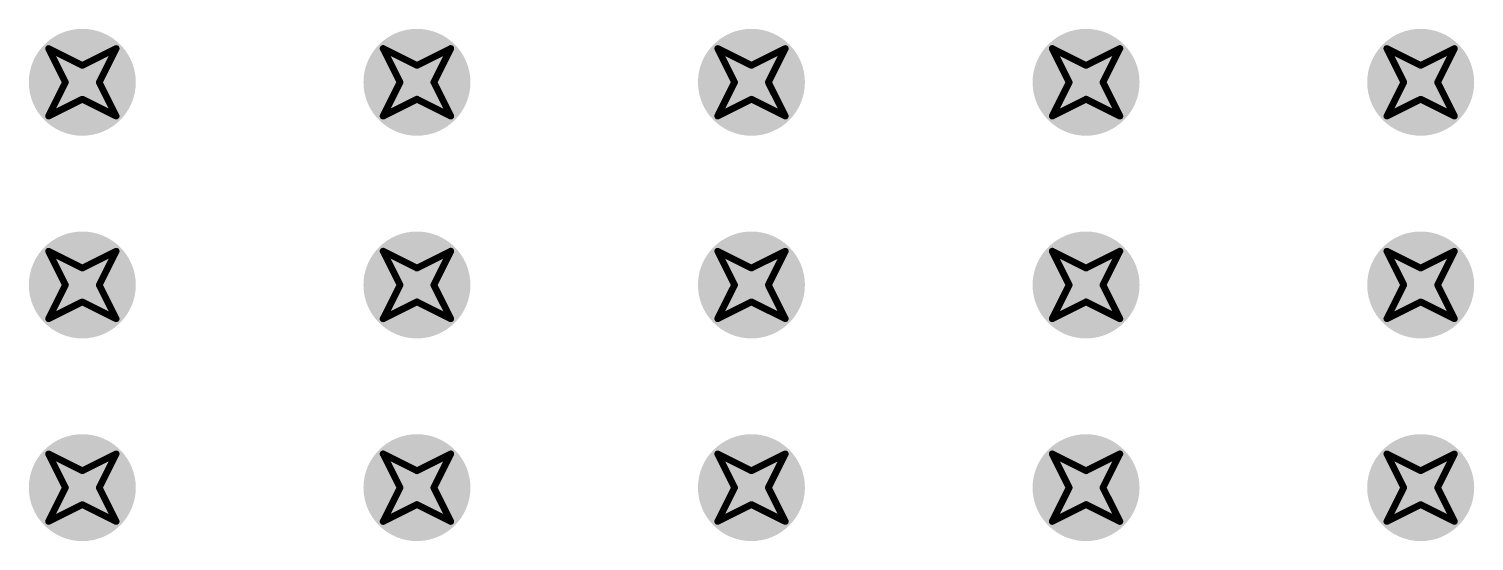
# Model space of a CAD drawing. Header units: inches. Extents: x -11 to 1110, y -7 to 455.
# Drawn here: x 583.23 to 594.09, y 51.58 to 55.43 of the extents above; entities that cross this region are included whole.
import ezdxf

# ---------------------------------------------------------------- set-up
doc = ezdxf.new("R2010")
doc.units = ezdxf.units.IN
for name, color, linetype in [('Bottom Layer', 5, 'Continuous'), ('Bottom Solder', 6, 'Continuous'), ('Drill Drawing', 1, 'Continuous'), ('Top Layer', 1, 'Continuous'), ('Top Solder', 216, 'Continuous'), ('Via Holes', 16, 'Continuous')]:
    doc.layers.add(name, color=color, linetype=linetype)

msp = doc.modelspace()

# ---------------------------------------------------------------- hatches: boundary and pattern name
at = {"layer": 'Bottom Layer'}
h = msp.add_hatch(color=5, dxfattribs=at)
edge = h.paths.add_edge_path()
edge.add_arc((583.632, 55.028), 0.3, 0, 360)
h = msp.add_hatch(color=5, dxfattribs=at)
edge = h.paths.add_edge_path()
edge.add_arc((586.147, 55.028), 0.3, 0, 360)
h = msp.add_hatch(color=5, dxfattribs=at)
edge = h.paths.add_edge_path()
edge.add_arc((588.661, 55.028), 0.3, 0, 360)
h = msp.add_hatch(color=5, dxfattribs=at)
edge = h.paths.add_edge_path()
edge.add_arc((591.176, 55.028), 0.3, 0, 360)
h = msp.add_hatch(color=5, dxfattribs=at)
edge = h.paths.add_edge_path()
edge.add_arc((593.691, 55.028), 0.3, 0, 360)
h = msp.add_hatch(color=5, dxfattribs=at)
edge = h.paths.add_edge_path()
edge.add_arc((583.632, 53.504), 0.3, 0, 360)
h = msp.add_hatch(color=5, dxfattribs=at)
edge = h.paths.add_edge_path()
edge.add_arc((586.147, 53.504), 0.3, 0, 360)
h = msp.add_hatch(color=5, dxfattribs=at)
edge = h.paths.add_edge_path()
edge.add_arc((588.661, 53.504), 0.3, 0, 360)
h = msp.add_hatch(color=5, dxfattribs=at)
edge = h.paths.add_edge_path()
edge.add_arc((591.176, 53.504), 0.3, 0, 360)
h = msp.add_hatch(color=5, dxfattribs=at)
edge = h.paths.add_edge_path()
edge.add_arc((593.691, 53.504), 0.3, 0, 360)
h = msp.add_hatch(color=5, dxfattribs=at)
edge = h.paths.add_edge_path()
edge.add_arc((583.632, 51.98), 0.3, 0, 360)
h = msp.add_hatch(color=5, dxfattribs=at)
edge = h.paths.add_edge_path()
edge.add_arc((586.147, 51.98), 0.3, 0, 360)
h = msp.add_hatch(color=5, dxfattribs=at)
edge = h.paths.add_edge_path()
edge.add_arc((588.661, 51.98), 0.3, 0, 360)
h = msp.add_hatch(color=5, dxfattribs=at)
edge = h.paths.add_edge_path()
edge.add_arc((591.176, 51.98), 0.3, 0, 360)
h = msp.add_hatch(color=5, dxfattribs=at)
edge = h.paths.add_edge_path()
edge.add_arc((593.691, 51.98), 0.3, 0, 360)
at = {"layer": 'Bottom Solder'}
h = msp.add_hatch(color=6, dxfattribs=at)
edge = h.paths.add_edge_path()
edge.add_arc((583.632, 55.028), 0.402, 0, 360)
h = msp.add_hatch(color=6, dxfattribs=at)
edge = h.paths.add_edge_path()
edge.add_arc((586.147, 55.028), 0.402, 0, 360)
h = msp.add_hatch(color=6, dxfattribs=at)
edge = h.paths.add_edge_path()
edge.add_arc((588.661, 55.028), 0.402, 0, 360)
h = msp.add_hatch(color=6, dxfattribs=at)
edge = h.paths.add_edge_path()
edge.add_arc((591.176, 55.028), 0.402, 0, 360)
h = msp.add_hatch(color=6, dxfattribs=at)
edge = h.paths.add_edge_path()
edge.add_arc((593.691, 55.028), 0.402, 0, 360)
h = msp.add_hatch(color=6, dxfattribs=at)
edge = h.paths.add_edge_path()
edge.add_arc((583.632, 53.504), 0.402, 0, 360)
h = msp.add_hatch(color=6, dxfattribs=at)
edge = h.paths.add_edge_path()
edge.add_arc((586.147, 53.504), 0.402, 0, 360)
h = msp.add_hatch(color=6, dxfattribs=at)
edge = h.paths.add_edge_path()
edge.add_arc((588.661, 53.504), 0.402, 0, 360)
h = msp.add_hatch(color=6, dxfattribs=at)
edge = h.paths.add_edge_path()
edge.add_arc((591.176, 53.504), 0.402, 0, 360)
h = msp.add_hatch(color=6, dxfattribs=at)
edge = h.paths.add_edge_path()
edge.add_arc((593.691, 53.504), 0.402, 0, 360)
h = msp.add_hatch(color=6, dxfattribs=at)
edge = h.paths.add_edge_path()
edge.add_arc((583.632, 51.98), 0.402, 0, 360)
h = msp.add_hatch(color=6, dxfattribs=at)
edge = h.paths.add_edge_path()
edge.add_arc((586.147, 51.98), 0.402, 0, 360)
h = msp.add_hatch(color=6, dxfattribs=at)
edge = h.paths.add_edge_path()
edge.add_arc((588.661, 51.98), 0.402, 0, 360)
h = msp.add_hatch(color=6, dxfattribs=at)
edge = h.paths.add_edge_path()
edge.add_arc((591.176, 51.98), 0.402, 0, 360)
h = msp.add_hatch(color=6, dxfattribs=at)
edge = h.paths.add_edge_path()
edge.add_arc((593.691, 51.98), 0.402, 0, 360)
at = {"layer": 'Top Layer'}
h = msp.add_hatch(color=1, dxfattribs=at)
edge = h.paths.add_edge_path()
edge.add_arc((583.632, 55.028), 0.3, 0, 360)
h = msp.add_hatch(color=1, dxfattribs=at)
edge = h.paths.add_edge_path()
edge.add_arc((586.147, 55.028), 0.3, 0, 360)
h = msp.add_hatch(color=1, dxfattribs=at)
edge = h.paths.add_edge_path()
edge.add_arc((588.661, 55.028), 0.3, 0, 360)
h = msp.add_hatch(color=1, dxfattribs=at)
edge = h.paths.add_edge_path()
edge.add_arc((591.176, 55.028), 0.3, 0, 360)
h = msp.add_hatch(color=1, dxfattribs=at)
edge = h.paths.add_edge_path()
edge.add_arc((593.691, 55.028), 0.3, 0, 360)
h = msp.add_hatch(color=1, dxfattribs=at)
edge = h.paths.add_edge_path()
edge.add_arc((583.632, 53.504), 0.3, 0, 360)
h = msp.add_hatch(color=1, dxfattribs=at)
edge = h.paths.add_edge_path()
edge.add_arc((586.147, 53.504), 0.3, 0, 360)
h = msp.add_hatch(color=1, dxfattribs=at)
edge = h.paths.add_edge_path()
edge.add_arc((588.661, 53.504), 0.3, 0, 360)
h = msp.add_hatch(color=1, dxfattribs=at)
edge = h.paths.add_edge_path()
edge.add_arc((591.176, 53.504), 0.3, 0, 360)
h = msp.add_hatch(color=1, dxfattribs=at)
edge = h.paths.add_edge_path()
edge.add_arc((593.691, 53.504), 0.3, 0, 360)
h = msp.add_hatch(color=1, dxfattribs=at)
edge = h.paths.add_edge_path()
edge.add_arc((583.632, 51.98), 0.3, 0, 360)
h = msp.add_hatch(color=1, dxfattribs=at)
edge = h.paths.add_edge_path()
edge.add_arc((586.147, 51.98), 0.3, 0, 360)
h = msp.add_hatch(color=1, dxfattribs=at)
edge = h.paths.add_edge_path()
edge.add_arc((588.661, 51.98), 0.3, 0, 360)
h = msp.add_hatch(color=1, dxfattribs=at)
edge = h.paths.add_edge_path()
edge.add_arc((591.176, 51.98), 0.3, 0, 360)
h = msp.add_hatch(color=1, dxfattribs=at)
edge = h.paths.add_edge_path()
edge.add_arc((593.691, 51.98), 0.3, 0, 360)
at = {"layer": 'Top Solder'}
h = msp.add_hatch(color=216, dxfattribs=at)
edge = h.paths.add_edge_path()
edge.add_arc((583.632, 55.028), 0.402, 0, 360)
h = msp.add_hatch(color=216, dxfattribs=at)
edge = h.paths.add_edge_path()
edge.add_arc((586.147, 55.028), 0.402, 0, 360)
h = msp.add_hatch(color=216, dxfattribs=at)
edge = h.paths.add_edge_path()
edge.add_arc((588.661, 55.028), 0.402, 0, 360)
h = msp.add_hatch(color=216, dxfattribs=at)
edge = h.paths.add_edge_path()
edge.add_arc((591.176, 55.028), 0.402, 0, 360)
h = msp.add_hatch(color=216, dxfattribs=at)
edge = h.paths.add_edge_path()
edge.add_arc((593.691, 55.028), 0.402, 0, 360)
h = msp.add_hatch(color=216, dxfattribs=at)
edge = h.paths.add_edge_path()
edge.add_arc((583.632, 53.504), 0.402, 0, 360)
h = msp.add_hatch(color=216, dxfattribs=at)
edge = h.paths.add_edge_path()
edge.add_arc((586.147, 53.504), 0.402, 0, 360)
h = msp.add_hatch(color=216, dxfattribs=at)
edge = h.paths.add_edge_path()
edge.add_arc((588.661, 53.504), 0.402, 0, 360)
h = msp.add_hatch(color=216, dxfattribs=at)
edge = h.paths.add_edge_path()
edge.add_arc((591.176, 53.504), 0.402, 0, 360)
h = msp.add_hatch(color=216, dxfattribs=at)
edge = h.paths.add_edge_path()
edge.add_arc((593.691, 53.504), 0.402, 0, 360)
h = msp.add_hatch(color=216, dxfattribs=at)
edge = h.paths.add_edge_path()
edge.add_arc((583.632, 51.98), 0.402, 0, 360)
h = msp.add_hatch(color=216, dxfattribs=at)
edge = h.paths.add_edge_path()
edge.add_arc((586.147, 51.98), 0.402, 0, 360)
h = msp.add_hatch(color=216, dxfattribs=at)
edge = h.paths.add_edge_path()
edge.add_arc((588.661, 51.98), 0.402, 0, 360)
h = msp.add_hatch(color=216, dxfattribs=at)
edge = h.paths.add_edge_path()
edge.add_arc((591.176, 51.98), 0.402, 0, 360)
h = msp.add_hatch(color=216, dxfattribs=at)
edge = h.paths.add_edge_path()
edge.add_arc((593.691, 51.98), 0.402, 0, 360)
at = {"layer": 'Via Holes'}
h = msp.add_hatch(color=7, dxfattribs=at)
edge = h.paths.add_edge_path()
edge.add_arc((583.632, 55.028), 0.15, 0, 360)
h = msp.add_hatch(color=7, dxfattribs=at)
edge = h.paths.add_edge_path()
edge.add_arc((586.147, 55.028), 0.15, 0, 360)
h = msp.add_hatch(color=7, dxfattribs=at)
edge = h.paths.add_edge_path()
edge.add_arc((588.661, 55.028), 0.15, 0, 360)
h = msp.add_hatch(color=7, dxfattribs=at)
edge = h.paths.add_edge_path()
edge.add_arc((591.176, 55.028), 0.15, 0, 360)
h = msp.add_hatch(color=7, dxfattribs=at)
edge = h.paths.add_edge_path()
edge.add_arc((593.691, 55.028), 0.15, 0, 360)
h = msp.add_hatch(color=7, dxfattribs=at)
edge = h.paths.add_edge_path()
edge.add_arc((583.632, 53.504), 0.15, 0, 360)
h = msp.add_hatch(color=7, dxfattribs=at)
edge = h.paths.add_edge_path()
edge.add_arc((586.147, 53.504), 0.15, 0, 360)
h = msp.add_hatch(color=7, dxfattribs=at)
edge = h.paths.add_edge_path()
edge.add_arc((588.661, 53.504), 0.15, 0, 360)
h = msp.add_hatch(color=7, dxfattribs=at)
edge = h.paths.add_edge_path()
edge.add_arc((591.176, 53.504), 0.15, 0, 360)
h = msp.add_hatch(color=7, dxfattribs=at)
edge = h.paths.add_edge_path()
edge.add_arc((593.691, 53.504), 0.15, 0, 360)
h = msp.add_hatch(color=7, dxfattribs=at)
edge = h.paths.add_edge_path()
edge.add_arc((583.632, 51.98), 0.15, 0, 360)
h = msp.add_hatch(color=7, dxfattribs=at)
edge = h.paths.add_edge_path()
edge.add_arc((586.147, 51.98), 0.15, 0, 360)
h = msp.add_hatch(color=7, dxfattribs=at)
edge = h.paths.add_edge_path()
edge.add_arc((588.661, 51.98), 0.15, 0, 360)
h = msp.add_hatch(color=7, dxfattribs=at)
edge = h.paths.add_edge_path()
edge.add_arc((591.176, 51.98), 0.15, 0, 360)
h = msp.add_hatch(color=7, dxfattribs=at)
edge = h.paths.add_edge_path()
edge.add_arc((593.691, 51.98), 0.15, 0, 360)

# ---------------------------------------------------------------- linework, layer by layer
at = {"layer": 'Drill Drawing'}
for points in [[(583.378, 55.282, 0.0508, 0.0508, 0), (583.632, 55.155, 0.0508, 0.0508, 0)], [(583.378, 55.282, 0.0508, 0.0508, 0), (583.505, 55.028, 0.0508, 0.0508, 0)], [(583.632, 55.155, 0.0508, 0.0508, 0), (583.886, 55.282, 0.0508, 0.0508, 0)], [(583.759, 55.028, 0.0508, 0.0508, 0), (583.886, 55.282, 0.0508, 0.0508, 0)], [(585.893, 55.282, 0.0508, 0.0508, 0), (586.147, 55.155, 0.0508, 0.0508, 0)], [(585.893, 55.282, 0.0508, 0.0508, 0), (586.02, 55.028, 0.0508, 0.0508, 0)], [(586.147, 55.155, 0.0508, 0.0508, 0), (586.401, 55.282, 0.0508, 0.0508, 0)], [(586.274, 55.028, 0.0508, 0.0508, 0), (586.401, 55.282, 0.0508, 0.0508, 0)], [(588.407, 55.282, 0.0508, 0.0508, 0), (588.661, 55.155, 0.0508, 0.0508, 0)], [(588.407, 55.282, 0.0508, 0.0508, 0), (588.534, 55.028, 0.0508, 0.0508, 0)], [(588.661, 55.155, 0.0508, 0.0508, 0), (588.915, 55.282, 0.0508, 0.0508, 0)], [(588.788, 55.028, 0.0508, 0.0508, 0), (588.915, 55.282, 0.0508, 0.0508, 0)], [(590.922, 55.282, 0.0508, 0.0508, 0), (591.176, 55.155, 0.0508, 0.0508, 0)], [(590.922, 55.282, 0.0508, 0.0508, 0), (591.049, 55.028, 0.0508, 0.0508, 0)], [(591.176, 55.155, 0.0508, 0.0508, 0), (591.43, 55.282, 0.0508, 0.0508, 0)], [(591.303, 55.028, 0.0508, 0.0508, 0), (591.43, 55.282, 0.0508, 0.0508, 0)], [(593.437, 55.282, 0.0508, 0.0508, 0), (593.691, 55.155, 0.0508, 0.0508, 0)], [(593.437, 55.282, 0.0508, 0.0508, 0), (593.564, 55.028, 0.0508, 0.0508, 0)], [(593.691, 55.155, 0.0508, 0.0508, 0), (593.945, 55.282, 0.0508, 0.0508, 0)], [(593.818, 55.028, 0.0508, 0.0508, 0), (593.945, 55.282, 0.0508, 0.0508, 0)], [(583.378, 54.774, 0.0508, 0.0508, 0), (583.505, 55.028, 0.0508, 0.0508, 0)], [(583.759, 55.028, 0.0508, 0.0508, 0), (583.886, 54.774, 0.0508, 0.0508, 0)], [(585.893, 54.774, 0.0508, 0.0508, 0), (586.02, 55.028, 0.0508, 0.0508, 0)], [(586.274, 55.028, 0.0508, 0.0508, 0), (586.401, 54.774, 0.0508, 0.0508, 0)], [(588.407, 54.774, 0.0508, 0.0508, 0), (588.534, 55.028, 0.0508, 0.0508, 0)], [(588.788, 55.028, 0.0508, 0.0508, 0), (588.915, 54.774, 0.0508, 0.0508, 0)], [(590.922, 54.774, 0.0508, 0.0508, 0), (591.049, 55.028, 0.0508, 0.0508, 0)], [(591.303, 55.028, 0.0508, 0.0508, 0), (591.43, 54.774, 0.0508, 0.0508, 0)], [(593.437, 54.774, 0.0508, 0.0508, 0), (593.564, 55.028, 0.0508, 0.0508, 0)], [(593.818, 55.028, 0.0508, 0.0508, 0), (593.945, 54.774, 0.0508, 0.0508, 0)], [(583.378, 54.774, 0.0508, 0.0508, 0), (583.632, 54.901, 0.0508, 0.0508, 0)], [(583.632, 54.901, 0.0508, 0.0508, 0), (583.886, 54.774, 0.0508, 0.0508, 0)], [(585.893, 54.774, 0.0508, 0.0508, 0), (586.147, 54.901, 0.0508, 0.0508, 0)], [(586.147, 54.901, 0.0508, 0.0508, 0), (586.401, 54.774, 0.0508, 0.0508, 0)], [(588.407, 54.774, 0.0508, 0.0508, 0), (588.661, 54.901, 0.0508, 0.0508, 0)], [(588.661, 54.901, 0.0508, 0.0508, 0), (588.915, 54.774, 0.0508, 0.0508, 0)], [(590.922, 54.774, 0.0508, 0.0508, 0), (591.176, 54.901, 0.0508, 0.0508, 0)], [(591.176, 54.901, 0.0508, 0.0508, 0), (591.43, 54.774, 0.0508, 0.0508, 0)], [(593.437, 54.774, 0.0508, 0.0508, 0), (593.691, 54.901, 0.0508, 0.0508, 0)], [(593.691, 54.901, 0.0508, 0.0508, 0), (593.945, 54.774, 0.0508, 0.0508, 0)], [(583.378, 53.758, 0.0508, 0.0508, 0), (583.632, 53.631, 0.0508, 0.0508, 0)], [(583.378, 53.758, 0.0508, 0.0508, 0), (583.505, 53.504, 0.0508, 0.0508, 0)], [(583.632, 53.631, 0.0508, 0.0508, 0), (583.886, 53.758, 0.0508, 0.0508, 0)], [(583.759, 53.504, 0.0508, 0.0508, 0), (583.886, 53.758, 0.0508, 0.0508, 0)], [(585.893, 53.758, 0.0508, 0.0508, 0), (586.147, 53.631, 0.0508, 0.0508, 0)], [(585.893, 53.758, 0.0508, 0.0508, 0), (586.02, 53.504, 0.0508, 0.0508, 0)], [(586.147, 53.631, 0.0508, 0.0508, 0), (586.401, 53.758, 0.0508, 0.0508, 0)], [(586.274, 53.504, 0.0508, 0.0508, 0), (586.401, 53.758, 0.0508, 0.0508, 0)], [(588.407, 53.758, 0.0508, 0.0508, 0), (588.661, 53.631, 0.0508, 0.0508, 0)], [(588.407, 53.758, 0.0508, 0.0508, 0), (588.534, 53.504, 0.0508, 0.0508, 0)], [(588.661, 53.631, 0.0508, 0.0508, 0), (588.915, 53.758, 0.0508, 0.0508, 0)], [(588.788, 53.504, 0.0508, 0.0508, 0), (588.915, 53.758, 0.0508, 0.0508, 0)], [(590.922, 53.758, 0.0508, 0.0508, 0), (591.176, 53.631, 0.0508, 0.0508, 0)], [(590.922, 53.758, 0.0508, 0.0508, 0), (591.049, 53.504, 0.0508, 0.0508, 0)], [(591.176, 53.631, 0.0508, 0.0508, 0), (591.43, 53.758, 0.0508, 0.0508, 0)], [(591.303, 53.504, 0.0508, 0.0508, 0), (591.43, 53.758, 0.0508, 0.0508, 0)], [(593.437, 53.758, 0.0508, 0.0508, 0), (593.691, 53.631, 0.0508, 0.0508, 0)], [(593.437, 53.758, 0.0508, 0.0508, 0), (593.564, 53.504, 0.0508, 0.0508, 0)], [(593.691, 53.631, 0.0508, 0.0508, 0), (593.945, 53.758, 0.0508, 0.0508, 0)], [(593.818, 53.504, 0.0508, 0.0508, 0), (593.945, 53.758, 0.0508, 0.0508, 0)], [(583.378, 53.25, 0.0508, 0.0508, 0), (583.505, 53.504, 0.0508, 0.0508, 0)], [(583.759, 53.504, 0.0508, 0.0508, 0), (583.886, 53.25, 0.0508, 0.0508, 0)], [(585.893, 53.25, 0.0508, 0.0508, 0), (586.02, 53.504, 0.0508, 0.0508, 0)], [(586.274, 53.504, 0.0508, 0.0508, 0), (586.401, 53.25, 0.0508, 0.0508, 0)], [(588.407, 53.25, 0.0508, 0.0508, 0), (588.534, 53.504, 0.0508, 0.0508, 0)], [(588.788, 53.504, 0.0508, 0.0508, 0), (588.915, 53.25, 0.0508, 0.0508, 0)], [(590.922, 53.25, 0.0508, 0.0508, 0), (591.049, 53.504, 0.0508, 0.0508, 0)], [(591.303, 53.504, 0.0508, 0.0508, 0), (591.43, 53.25, 0.0508, 0.0508, 0)], [(593.437, 53.25, 0.0508, 0.0508, 0), (593.564, 53.504, 0.0508, 0.0508, 0)], [(593.818, 53.504, 0.0508, 0.0508, 0), (593.945, 53.25, 0.0508, 0.0508, 0)], [(583.378, 53.25, 0.0508, 0.0508, 0), (583.632, 53.377, 0.0508, 0.0508, 0)], [(583.632, 53.377, 0.0508, 0.0508, 0), (583.886, 53.25, 0.0508, 0.0508, 0)], [(585.893, 53.25, 0.0508, 0.0508, 0), (586.147, 53.377, 0.0508, 0.0508, 0)], [(586.147, 53.377, 0.0508, 0.0508, 0), (586.401, 53.25, 0.0508, 0.0508, 0)], [(588.407, 53.25, 0.0508, 0.0508, 0), (588.661, 53.377, 0.0508, 0.0508, 0)], [(588.661, 53.377, 0.0508, 0.0508, 0), (588.915, 53.25, 0.0508, 0.0508, 0)], [(590.922, 53.25, 0.0508, 0.0508, 0), (591.176, 53.377, 0.0508, 0.0508, 0)], [(591.176, 53.377, 0.0508, 0.0508, 0), (591.43, 53.25, 0.0508, 0.0508, 0)], [(593.437, 53.25, 0.0508, 0.0508, 0), (593.691, 53.377, 0.0508, 0.0508, 0)], [(593.691, 53.377, 0.0508, 0.0508, 0), (593.945, 53.25, 0.0508, 0.0508, 0)], [(583.378, 52.234, 0.0508, 0.0508, 0), (583.632, 52.107, 0.0508, 0.0508, 0)], [(583.378, 52.234, 0.0508, 0.0508, 0), (583.505, 51.98, 0.0508, 0.0508, 0)], [(583.632, 52.107, 0.0508, 0.0508, 0), (583.886, 52.234, 0.0508, 0.0508, 0)], [(583.759, 51.98, 0.0508, 0.0508, 0), (583.886, 52.234, 0.0508, 0.0508, 0)], [(585.893, 52.234, 0.0508, 0.0508, 0), (586.147, 52.107, 0.0508, 0.0508, 0)], [(585.893, 52.234, 0.0508, 0.0508, 0), (586.02, 51.98, 0.0508, 0.0508, 0)], [(586.147, 52.107, 0.0508, 0.0508, 0), (586.401, 52.234, 0.0508, 0.0508, 0)], [(586.274, 51.98, 0.0508, 0.0508, 0), (586.401, 52.234, 0.0508, 0.0508, 0)], [(588.407, 52.234, 0.0508, 0.0508, 0), (588.661, 52.107, 0.0508, 0.0508, 0)], [(588.407, 52.234, 0.0508, 0.0508, 0), (588.534, 51.98, 0.0508, 0.0508, 0)], [(588.661, 52.107, 0.0508, 0.0508, 0), (588.915, 52.234, 0.0508, 0.0508, 0)], [(588.788, 51.98, 0.0508, 0.0508, 0), (588.915, 52.234, 0.0508, 0.0508, 0)], [(590.922, 52.234, 0.0508, 0.0508, 0), (591.176, 52.107, 0.0508, 0.0508, 0)], [(590.922, 52.234, 0.0508, 0.0508, 0), (591.049, 51.98, 0.0508, 0.0508, 0)], [(591.176, 52.107, 0.0508, 0.0508, 0), (591.43, 52.234, 0.0508, 0.0508, 0)], [(591.303, 51.98, 0.0508, 0.0508, 0), (591.43, 52.234, 0.0508, 0.0508, 0)], [(593.437, 52.234, 0.0508, 0.0508, 0), (593.691, 52.107, 0.0508, 0.0508, 0)], [(593.437, 52.234, 0.0508, 0.0508, 0), (593.564, 51.98, 0.0508, 0.0508, 0)], [(593.691, 52.107, 0.0508, 0.0508, 0), (593.945, 52.234, 0.0508, 0.0508, 0)], [(593.818, 51.98, 0.0508, 0.0508, 0), (593.945, 52.234, 0.0508, 0.0508, 0)], [(583.378, 51.726, 0.0508, 0.0508, 0), (583.505, 51.98, 0.0508, 0.0508, 0)], [(583.759, 51.98, 0.0508, 0.0508, 0), (583.886, 51.726, 0.0508, 0.0508, 0)], [(585.893, 51.726, 0.0508, 0.0508, 0), (586.02, 51.98, 0.0508, 0.0508, 0)], [(586.274, 51.98, 0.0508, 0.0508, 0), (586.401, 51.726, 0.0508, 0.0508, 0)], [(588.407, 51.726, 0.0508, 0.0508, 0), (588.534, 51.98, 0.0508, 0.0508, 0)], [(588.788, 51.98, 0.0508, 0.0508, 0), (588.915, 51.726, 0.0508, 0.0508, 0)], [(590.922, 51.726, 0.0508, 0.0508, 0), (591.049, 51.98, 0.0508, 0.0508, 0)], [(591.303, 51.98, 0.0508, 0.0508, 0), (591.43, 51.726, 0.0508, 0.0508, 0)], [(593.437, 51.726, 0.0508, 0.0508, 0), (593.564, 51.98, 0.0508, 0.0508, 0)], [(593.818, 51.98, 0.0508, 0.0508, 0), (593.945, 51.726, 0.0508, 0.0508, 0)], [(583.378, 51.726, 0.0508, 0.0508, 0), (583.632, 51.853, 0.0508, 0.0508, 0)], [(583.632, 51.853, 0.0508, 0.0508, 0), (583.886, 51.726, 0.0508, 0.0508, 0)], [(585.893, 51.726, 0.0508, 0.0508, 0), (586.147, 51.853, 0.0508, 0.0508, 0)], [(586.147, 51.853, 0.0508, 0.0508, 0), (586.401, 51.726, 0.0508, 0.0508, 0)], [(588.407, 51.726, 0.0508, 0.0508, 0), (588.661, 51.853, 0.0508, 0.0508, 0)], [(588.661, 51.853, 0.0508, 0.0508, 0), (588.915, 51.726, 0.0508, 0.0508, 0)], [(590.922, 51.726, 0.0508, 0.0508, 0), (591.176, 51.853, 0.0508, 0.0508, 0)], [(591.176, 51.853, 0.0508, 0.0508, 0), (591.43, 51.726, 0.0508, 0.0508, 0)], [(593.437, 51.726, 0.0508, 0.0508, 0), (593.691, 51.853, 0.0508, 0.0508, 0)], [(593.691, 51.853, 0.0508, 0.0508, 0), (593.945, 51.726, 0.0508, 0.0508, 0)]]:
    msp.add_lwpolyline(points, format="xyseb", dxfattribs=at)
for points in [[(583.366, 55.282, 0.0254, 0.0254, 1), (583.391, 55.282, 0.0254, 0.0254, 1)], [(583.366, 55.282, 0.0254, 0.0254, 1), (583.391, 55.282, 0.0254, 0.0254, 1)], [(583.874, 55.282, 0.0254, 0.0254, 1), (583.899, 55.282, 0.0254, 0.0254, 1)], [(583.874, 55.282, 0.0254, 0.0254, 1), (583.899, 55.282, 0.0254, 0.0254, 1)], [(585.88, 55.282, 0.0254, 0.0254, 1), (585.906, 55.282, 0.0254, 0.0254, 1)], [(585.88, 55.282, 0.0254, 0.0254, 1), (585.906, 55.282, 0.0254, 0.0254, 1)], [(586.388, 55.282, 0.0254, 0.0254, 1), (586.414, 55.282, 0.0254, 0.0254, 1)], [(586.388, 55.282, 0.0254, 0.0254, 1), (586.414, 55.282, 0.0254, 0.0254, 1)], [(588.395, 55.282, 0.0254, 0.0254, 1), (588.42, 55.282, 0.0254, 0.0254, 1)], [(588.395, 55.282, 0.0254, 0.0254, 1), (588.42, 55.282, 0.0254, 0.0254, 1)], [(588.903, 55.282, 0.0254, 0.0254, 1), (588.928, 55.282, 0.0254, 0.0254, 1)], [(588.903, 55.282, 0.0254, 0.0254, 1), (588.928, 55.282, 0.0254, 0.0254, 1)], [(590.909, 55.282, 0.0254, 0.0254, 1), (590.935, 55.282, 0.0254, 0.0254, 1)], [(590.909, 55.282, 0.0254, 0.0254, 1), (590.935, 55.282, 0.0254, 0.0254, 1)], [(591.417, 55.282, 0.0254, 0.0254, 1), (591.443, 55.282, 0.0254, 0.0254, 1)], [(591.417, 55.282, 0.0254, 0.0254, 1), (591.443, 55.282, 0.0254, 0.0254, 1)], [(593.424, 55.282, 0.0254, 0.0254, 1), (593.449, 55.282, 0.0254, 0.0254, 1)], [(593.424, 55.282, 0.0254, 0.0254, 1), (593.449, 55.282, 0.0254, 0.0254, 1)], [(593.932, 55.282, 0.0254, 0.0254, 1), (593.957, 55.282, 0.0254, 0.0254, 1)], [(593.932, 55.282, 0.0254, 0.0254, 1), (593.957, 55.282, 0.0254, 0.0254, 1)], [(583.62, 55.155, 0.0254, 0.0254, 1), (583.645, 55.155, 0.0254, 0.0254, 1)], [(583.62, 55.155, 0.0254, 0.0254, 1), (583.645, 55.155, 0.0254, 0.0254, 1)], [(586.134, 55.155, 0.0254, 0.0254, 1), (586.16, 55.155, 0.0254, 0.0254, 1)], [(586.134, 55.155, 0.0254, 0.0254, 1), (586.16, 55.155, 0.0254, 0.0254, 1)], [(588.649, 55.155, 0.0254, 0.0254, 1), (588.674, 55.155, 0.0254, 0.0254, 1)], [(588.649, 55.155, 0.0254, 0.0254, 1), (588.674, 55.155, 0.0254, 0.0254, 1)], [(591.163, 55.155, 0.0254, 0.0254, 1), (591.189, 55.155, 0.0254, 0.0254, 1)], [(591.163, 55.155, 0.0254, 0.0254, 1), (591.189, 55.155, 0.0254, 0.0254, 1)], [(593.678, 55.155, 0.0254, 0.0254, 1), (593.703, 55.155, 0.0254, 0.0254, 1)], [(593.678, 55.155, 0.0254, 0.0254, 1), (593.703, 55.155, 0.0254, 0.0254, 1)], [(583.493, 55.028, 0.0254, 0.0254, 1), (583.518, 55.028, 0.0254, 0.0254, 1)], [(583.493, 55.028, 0.0254, 0.0254, 1), (583.518, 55.028, 0.0254, 0.0254, 1)], [(583.747, 55.028, 0.0254, 0.0254, 1), (583.772, 55.028, 0.0254, 0.0254, 1)], [(583.747, 55.028, 0.0254, 0.0254, 1), (583.772, 55.028, 0.0254, 0.0254, 1)], [(586.007, 55.028, 0.0254, 0.0254, 1), (586.033, 55.028, 0.0254, 0.0254, 1)], [(586.007, 55.028, 0.0254, 0.0254, 1), (586.033, 55.028, 0.0254, 0.0254, 1)], [(586.261, 55.028, 0.0254, 0.0254, 1), (586.287, 55.028, 0.0254, 0.0254, 1)], [(586.261, 55.028, 0.0254, 0.0254, 1), (586.287, 55.028, 0.0254, 0.0254, 1)], [(588.522, 55.028, 0.0254, 0.0254, 1), (588.547, 55.028, 0.0254, 0.0254, 1)], [(588.522, 55.028, 0.0254, 0.0254, 1), (588.547, 55.028, 0.0254, 0.0254, 1)], [(588.776, 55.028, 0.0254, 0.0254, 1), (588.801, 55.028, 0.0254, 0.0254, 1)], [(588.776, 55.028, 0.0254, 0.0254, 1), (588.801, 55.028, 0.0254, 0.0254, 1)], [(591.036, 55.028, 0.0254, 0.0254, 1), (591.062, 55.028, 0.0254, 0.0254, 1)], [(591.036, 55.028, 0.0254, 0.0254, 1), (591.062, 55.028, 0.0254, 0.0254, 1)], [(591.29, 55.028, 0.0254, 0.0254, 1), (591.316, 55.028, 0.0254, 0.0254, 1)], [(591.29, 55.028, 0.0254, 0.0254, 1), (591.316, 55.028, 0.0254, 0.0254, 1)], [(593.551, 55.028, 0.0254, 0.0254, 1), (593.576, 55.028, 0.0254, 0.0254, 1)], [(593.551, 55.028, 0.0254, 0.0254, 1), (593.576, 55.028, 0.0254, 0.0254, 1)], [(593.805, 55.028, 0.0254, 0.0254, 1), (593.83, 55.028, 0.0254, 0.0254, 1)], [(593.805, 55.028, 0.0254, 0.0254, 1), (593.83, 55.028, 0.0254, 0.0254, 1)], [(583.62, 54.901, 0.0254, 0.0254, 1), (583.645, 54.901, 0.0254, 0.0254, 1)], [(583.62, 54.901, 0.0254, 0.0254, 1), (583.645, 54.901, 0.0254, 0.0254, 1)], [(586.134, 54.901, 0.0254, 0.0254, 1), (586.16, 54.901, 0.0254, 0.0254, 1)], [(586.134, 54.901, 0.0254, 0.0254, 1), (586.16, 54.901, 0.0254, 0.0254, 1)], [(588.649, 54.901, 0.0254, 0.0254, 1), (588.674, 54.901, 0.0254, 0.0254, 1)], [(588.649, 54.901, 0.0254, 0.0254, 1), (588.674, 54.901, 0.0254, 0.0254, 1)], [(591.163, 54.901, 0.0254, 0.0254, 1), (591.189, 54.901, 0.0254, 0.0254, 1)], [(591.163, 54.901, 0.0254, 0.0254, 1), (591.189, 54.901, 0.0254, 0.0254, 1)], [(593.678, 54.901, 0.0254, 0.0254, 1), (593.703, 54.901, 0.0254, 0.0254, 1)], [(593.678, 54.901, 0.0254, 0.0254, 1), (593.703, 54.901, 0.0254, 0.0254, 1)], [(583.366, 54.774, 0.0254, 0.0254, 1), (583.391, 54.774, 0.0254, 0.0254, 1)], [(583.366, 54.774, 0.0254, 0.0254, 1), (583.391, 54.774, 0.0254, 0.0254, 1)], [(583.874, 54.774, 0.0254, 0.0254, 1), (583.899, 54.774, 0.0254, 0.0254, 1)], [(583.874, 54.774, 0.0254, 0.0254, 1), (583.899, 54.774, 0.0254, 0.0254, 1)], [(585.88, 54.774, 0.0254, 0.0254, 1), (585.906, 54.774, 0.0254, 0.0254, 1)], [(585.88, 54.774, 0.0254, 0.0254, 1), (585.906, 54.774, 0.0254, 0.0254, 1)], [(586.388, 54.774, 0.0254, 0.0254, 1), (586.414, 54.774, 0.0254, 0.0254, 1)], [(586.388, 54.774, 0.0254, 0.0254, 1), (586.414, 54.774, 0.0254, 0.0254, 1)], [(588.395, 54.774, 0.0254, 0.0254, 1), (588.42, 54.774, 0.0254, 0.0254, 1)], [(588.395, 54.774, 0.0254, 0.0254, 1), (588.42, 54.774, 0.0254, 0.0254, 1)], [(588.903, 54.774, 0.0254, 0.0254, 1), (588.928, 54.774, 0.0254, 0.0254, 1)], [(588.903, 54.774, 0.0254, 0.0254, 1), (588.928, 54.774, 0.0254, 0.0254, 1)], [(590.909, 54.774, 0.0254, 0.0254, 1), (590.935, 54.774, 0.0254, 0.0254, 1)], [(590.909, 54.774, 0.0254, 0.0254, 1), (590.935, 54.774, 0.0254, 0.0254, 1)], [(591.417, 54.774, 0.0254, 0.0254, 1), (591.443, 54.774, 0.0254, 0.0254, 1)], [(591.417, 54.774, 0.0254, 0.0254, 1), (591.443, 54.774, 0.0254, 0.0254, 1)], [(593.424, 54.774, 0.0254, 0.0254, 1), (593.449, 54.774, 0.0254, 0.0254, 1)], [(593.424, 54.774, 0.0254, 0.0254, 1), (593.449, 54.774, 0.0254, 0.0254, 1)], [(593.932, 54.774, 0.0254, 0.0254, 1), (593.957, 54.774, 0.0254, 0.0254, 1)], [(593.932, 54.774, 0.0254, 0.0254, 1), (593.957, 54.774, 0.0254, 0.0254, 1)], [(583.366, 53.758, 0.0254, 0.0254, 1), (583.391, 53.758, 0.0254, 0.0254, 1)], [(583.366, 53.758, 0.0254, 0.0254, 1), (583.391, 53.758, 0.0254, 0.0254, 1)], [(583.874, 53.758, 0.0254, 0.0254, 1), (583.899, 53.758, 0.0254, 0.0254, 1)], [(583.874, 53.758, 0.0254, 0.0254, 1), (583.899, 53.758, 0.0254, 0.0254, 1)], [(585.88, 53.758, 0.0254, 0.0254, 1), (585.906, 53.758, 0.0254, 0.0254, 1)], [(585.88, 53.758, 0.0254, 0.0254, 1), (585.906, 53.758, 0.0254, 0.0254, 1)], [(586.388, 53.758, 0.0254, 0.0254, 1), (586.414, 53.758, 0.0254, 0.0254, 1)], [(586.388, 53.758, 0.0254, 0.0254, 1), (586.414, 53.758, 0.0254, 0.0254, 1)], [(588.395, 53.758, 0.0254, 0.0254, 1), (588.42, 53.758, 0.0254, 0.0254, 1)], [(588.395, 53.758, 0.0254, 0.0254, 1), (588.42, 53.758, 0.0254, 0.0254, 1)], [(588.903, 53.758, 0.0254, 0.0254, 1), (588.928, 53.758, 0.0254, 0.0254, 1)], [(588.903, 53.758, 0.0254, 0.0254, 1), (588.928, 53.758, 0.0254, 0.0254, 1)], [(590.909, 53.758, 0.0254, 0.0254, 1), (590.935, 53.758, 0.0254, 0.0254, 1)], [(590.909, 53.758, 0.0254, 0.0254, 1), (590.935, 53.758, 0.0254, 0.0254, 1)], [(591.417, 53.758, 0.0254, 0.0254, 1), (591.443, 53.758, 0.0254, 0.0254, 1)], [(591.417, 53.758, 0.0254, 0.0254, 1), (591.443, 53.758, 0.0254, 0.0254, 1)], [(593.424, 53.758, 0.0254, 0.0254, 1), (593.449, 53.758, 0.0254, 0.0254, 1)], [(593.424, 53.758, 0.0254, 0.0254, 1), (593.449, 53.758, 0.0254, 0.0254, 1)], [(593.932, 53.758, 0.0254, 0.0254, 1), (593.957, 53.758, 0.0254, 0.0254, 1)], [(593.932, 53.758, 0.0254, 0.0254, 1), (593.957, 53.758, 0.0254, 0.0254, 1)], [(583.62, 53.631, 0.0254, 0.0254, 1), (583.645, 53.631, 0.0254, 0.0254, 1)], [(583.62, 53.631, 0.0254, 0.0254, 1), (583.645, 53.631, 0.0254, 0.0254, 1)], [(586.134, 53.631, 0.0254, 0.0254, 1), (586.16, 53.631, 0.0254, 0.0254, 1)], [(586.134, 53.631, 0.0254, 0.0254, 1), (586.16, 53.631, 0.0254, 0.0254, 1)], [(588.649, 53.631, 0.0254, 0.0254, 1), (588.674, 53.631, 0.0254, 0.0254, 1)], [(588.649, 53.631, 0.0254, 0.0254, 1), (588.674, 53.631, 0.0254, 0.0254, 1)], [(591.163, 53.631, 0.0254, 0.0254, 1), (591.189, 53.631, 0.0254, 0.0254, 1)], [(591.163, 53.631, 0.0254, 0.0254, 1), (591.189, 53.631, 0.0254, 0.0254, 1)], [(593.678, 53.631, 0.0254, 0.0254, 1), (593.703, 53.631, 0.0254, 0.0254, 1)], [(593.678, 53.631, 0.0254, 0.0254, 1), (593.703, 53.631, 0.0254, 0.0254, 1)], [(583.493, 53.504, 0.0254, 0.0254, 1), (583.518, 53.504, 0.0254, 0.0254, 1)], [(583.493, 53.504, 0.0254, 0.0254, 1), (583.518, 53.504, 0.0254, 0.0254, 1)], [(583.747, 53.504, 0.0254, 0.0254, 1), (583.772, 53.504, 0.0254, 0.0254, 1)], [(583.747, 53.504, 0.0254, 0.0254, 1), (583.772, 53.504, 0.0254, 0.0254, 1)], [(586.007, 53.504, 0.0254, 0.0254, 1), (586.033, 53.504, 0.0254, 0.0254, 1)], [(586.007, 53.504, 0.0254, 0.0254, 1), (586.033, 53.504, 0.0254, 0.0254, 1)], [(586.261, 53.504, 0.0254, 0.0254, 1), (586.287, 53.504, 0.0254, 0.0254, 1)], [(586.261, 53.504, 0.0254, 0.0254, 1), (586.287, 53.504, 0.0254, 0.0254, 1)], [(588.522, 53.504, 0.0254, 0.0254, 1), (588.547, 53.504, 0.0254, 0.0254, 1)], [(588.522, 53.504, 0.0254, 0.0254, 1), (588.547, 53.504, 0.0254, 0.0254, 1)], [(588.776, 53.504, 0.0254, 0.0254, 1), (588.801, 53.504, 0.0254, 0.0254, 1)], [(588.776, 53.504, 0.0254, 0.0254, 1), (588.801, 53.504, 0.0254, 0.0254, 1)], [(591.036, 53.504, 0.0254, 0.0254, 1), (591.062, 53.504, 0.0254, 0.0254, 1)], [(591.036, 53.504, 0.0254, 0.0254, 1), (591.062, 53.504, 0.0254, 0.0254, 1)], [(591.29, 53.504, 0.0254, 0.0254, 1), (591.316, 53.504, 0.0254, 0.0254, 1)], [(591.29, 53.504, 0.0254, 0.0254, 1), (591.316, 53.504, 0.0254, 0.0254, 1)], [(593.551, 53.504, 0.0254, 0.0254, 1), (593.576, 53.504, 0.0254, 0.0254, 1)], [(593.551, 53.504, 0.0254, 0.0254, 1), (593.576, 53.504, 0.0254, 0.0254, 1)], [(593.805, 53.504, 0.0254, 0.0254, 1), (593.83, 53.504, 0.0254, 0.0254, 1)], [(593.805, 53.504, 0.0254, 0.0254, 1), (593.83, 53.504, 0.0254, 0.0254, 1)], [(583.62, 53.377, 0.0254, 0.0254, 1), (583.645, 53.377, 0.0254, 0.0254, 1)], [(583.62, 53.377, 0.0254, 0.0254, 1), (583.645, 53.377, 0.0254, 0.0254, 1)], [(586.134, 53.377, 0.0254, 0.0254, 1), (586.16, 53.377, 0.0254, 0.0254, 1)], [(586.134, 53.377, 0.0254, 0.0254, 1), (586.16, 53.377, 0.0254, 0.0254, 1)], [(588.649, 53.377, 0.0254, 0.0254, 1), (588.674, 53.377, 0.0254, 0.0254, 1)], [(588.649, 53.377, 0.0254, 0.0254, 1), (588.674, 53.377, 0.0254, 0.0254, 1)], [(591.163, 53.377, 0.0254, 0.0254, 1), (591.189, 53.377, 0.0254, 0.0254, 1)], [(591.163, 53.377, 0.0254, 0.0254, 1), (591.189, 53.377, 0.0254, 0.0254, 1)], [(593.678, 53.377, 0.0254, 0.0254, 1), (593.703, 53.377, 0.0254, 0.0254, 1)], [(593.678, 53.377, 0.0254, 0.0254, 1), (593.703, 53.377, 0.0254, 0.0254, 1)], [(583.366, 53.25, 0.0254, 0.0254, 1), (583.391, 53.25, 0.0254, 0.0254, 1)], [(583.366, 53.25, 0.0254, 0.0254, 1), (583.391, 53.25, 0.0254, 0.0254, 1)], [(583.874, 53.25, 0.0254, 0.0254, 1), (583.899, 53.25, 0.0254, 0.0254, 1)], [(583.874, 53.25, 0.0254, 0.0254, 1), (583.899, 53.25, 0.0254, 0.0254, 1)], [(585.88, 53.25, 0.0254, 0.0254, 1), (585.906, 53.25, 0.0254, 0.0254, 1)], [(585.88, 53.25, 0.0254, 0.0254, 1), (585.906, 53.25, 0.0254, 0.0254, 1)], [(586.388, 53.25, 0.0254, 0.0254, 1), (586.414, 53.25, 0.0254, 0.0254, 1)], [(586.388, 53.25, 0.0254, 0.0254, 1), (586.414, 53.25, 0.0254, 0.0254, 1)], [(588.395, 53.25, 0.0254, 0.0254, 1), (588.42, 53.25, 0.0254, 0.0254, 1)], [(588.395, 53.25, 0.0254, 0.0254, 1), (588.42, 53.25, 0.0254, 0.0254, 1)], [(588.903, 53.25, 0.0254, 0.0254, 1), (588.928, 53.25, 0.0254, 0.0254, 1)], [(588.903, 53.25, 0.0254, 0.0254, 1), (588.928, 53.25, 0.0254, 0.0254, 1)], [(590.909, 53.25, 0.0254, 0.0254, 1), (590.935, 53.25, 0.0254, 0.0254, 1)], [(590.909, 53.25, 0.0254, 0.0254, 1), (590.935, 53.25, 0.0254, 0.0254, 1)], [(591.417, 53.25, 0.0254, 0.0254, 1), (591.443, 53.25, 0.0254, 0.0254, 1)], [(591.417, 53.25, 0.0254, 0.0254, 1), (591.443, 53.25, 0.0254, 0.0254, 1)], [(593.424, 53.25, 0.0254, 0.0254, 1), (593.449, 53.25, 0.0254, 0.0254, 1)], [(593.424, 53.25, 0.0254, 0.0254, 1), (593.449, 53.25, 0.0254, 0.0254, 1)], [(593.932, 53.25, 0.0254, 0.0254, 1), (593.957, 53.25, 0.0254, 0.0254, 1)], [(593.932, 53.25, 0.0254, 0.0254, 1), (593.957, 53.25, 0.0254, 0.0254, 1)], [(583.366, 52.234, 0.0254, 0.0254, 1), (583.391, 52.234, 0.0254, 0.0254, 1)], [(583.366, 52.234, 0.0254, 0.0254, 1), (583.391, 52.234, 0.0254, 0.0254, 1)], [(583.874, 52.234, 0.0254, 0.0254, 1), (583.899, 52.234, 0.0254, 0.0254, 1)], [(583.874, 52.234, 0.0254, 0.0254, 1), (583.899, 52.234, 0.0254, 0.0254, 1)], [(585.88, 52.234, 0.0254, 0.0254, 1), (585.906, 52.234, 0.0254, 0.0254, 1)], [(585.88, 52.234, 0.0254, 0.0254, 1), (585.906, 52.234, 0.0254, 0.0254, 1)], [(586.388, 52.234, 0.0254, 0.0254, 1), (586.414, 52.234, 0.0254, 0.0254, 1)], [(586.388, 52.234, 0.0254, 0.0254, 1), (586.414, 52.234, 0.0254, 0.0254, 1)], [(588.395, 52.234, 0.0254, 0.0254, 1), (588.42, 52.234, 0.0254, 0.0254, 1)], [(588.395, 52.234, 0.0254, 0.0254, 1), (588.42, 52.234, 0.0254, 0.0254, 1)], [(588.903, 52.234, 0.0254, 0.0254, 1), (588.928, 52.234, 0.0254, 0.0254, 1)], [(588.903, 52.234, 0.0254, 0.0254, 1), (588.928, 52.234, 0.0254, 0.0254, 1)], [(590.909, 52.234, 0.0254, 0.0254, 1), (590.935, 52.234, 0.0254, 0.0254, 1)], [(590.909, 52.234, 0.0254, 0.0254, 1), (590.935, 52.234, 0.0254, 0.0254, 1)], [(591.417, 52.234, 0.0254, 0.0254, 1), (591.443, 52.234, 0.0254, 0.0254, 1)], [(591.417, 52.234, 0.0254, 0.0254, 1), (591.443, 52.234, 0.0254, 0.0254, 1)], [(593.424, 52.234, 0.0254, 0.0254, 1), (593.449, 52.234, 0.0254, 0.0254, 1)], [(593.424, 52.234, 0.0254, 0.0254, 1), (593.449, 52.234, 0.0254, 0.0254, 1)], [(593.932, 52.234, 0.0254, 0.0254, 1), (593.957, 52.234, 0.0254, 0.0254, 1)], [(593.932, 52.234, 0.0254, 0.0254, 1), (593.957, 52.234, 0.0254, 0.0254, 1)], [(583.62, 52.107, 0.0254, 0.0254, 1), (583.645, 52.107, 0.0254, 0.0254, 1)], [(583.62, 52.107, 0.0254, 0.0254, 1), (583.645, 52.107, 0.0254, 0.0254, 1)], [(586.134, 52.107, 0.0254, 0.0254, 1), (586.16, 52.107, 0.0254, 0.0254, 1)], [(586.134, 52.107, 0.0254, 0.0254, 1), (586.16, 52.107, 0.0254, 0.0254, 1)], [(588.649, 52.107, 0.0254, 0.0254, 1), (588.674, 52.107, 0.0254, 0.0254, 1)], [(588.649, 52.107, 0.0254, 0.0254, 1), (588.674, 52.107, 0.0254, 0.0254, 1)], [(591.163, 52.107, 0.0254, 0.0254, 1), (591.189, 52.107, 0.0254, 0.0254, 1)], [(591.163, 52.107, 0.0254, 0.0254, 1), (591.189, 52.107, 0.0254, 0.0254, 1)], [(593.678, 52.107, 0.0254, 0.0254, 1), (593.703, 52.107, 0.0254, 0.0254, 1)], [(593.678, 52.107, 0.0254, 0.0254, 1), (593.703, 52.107, 0.0254, 0.0254, 1)], [(583.493, 51.98, 0.0254, 0.0254, 1), (583.518, 51.98, 0.0254, 0.0254, 1)], [(583.493, 51.98, 0.0254, 0.0254, 1), (583.518, 51.98, 0.0254, 0.0254, 1)], [(583.747, 51.98, 0.0254, 0.0254, 1), (583.772, 51.98, 0.0254, 0.0254, 1)], [(583.747, 51.98, 0.0254, 0.0254, 1), (583.772, 51.98, 0.0254, 0.0254, 1)], [(586.007, 51.98, 0.0254, 0.0254, 1), (586.033, 51.98, 0.0254, 0.0254, 1)], [(586.007, 51.98, 0.0254, 0.0254, 1), (586.033, 51.98, 0.0254, 0.0254, 1)], [(586.261, 51.98, 0.0254, 0.0254, 1), (586.287, 51.98, 0.0254, 0.0254, 1)], [(586.261, 51.98, 0.0254, 0.0254, 1), (586.287, 51.98, 0.0254, 0.0254, 1)], [(588.522, 51.98, 0.0254, 0.0254, 1), (588.547, 51.98, 0.0254, 0.0254, 1)], [(588.522, 51.98, 0.0254, 0.0254, 1), (588.547, 51.98, 0.0254, 0.0254, 1)], [(588.776, 51.98, 0.0254, 0.0254, 1), (588.801, 51.98, 0.0254, 0.0254, 1)], [(588.776, 51.98, 0.0254, 0.0254, 1), (588.801, 51.98, 0.0254, 0.0254, 1)], [(591.036, 51.98, 0.0254, 0.0254, 1), (591.062, 51.98, 0.0254, 0.0254, 1)], [(591.036, 51.98, 0.0254, 0.0254, 1), (591.062, 51.98, 0.0254, 0.0254, 1)], [(591.29, 51.98, 0.0254, 0.0254, 1), (591.316, 51.98, 0.0254, 0.0254, 1)], [(591.29, 51.98, 0.0254, 0.0254, 1), (591.316, 51.98, 0.0254, 0.0254, 1)], [(593.551, 51.98, 0.0254, 0.0254, 1), (593.576, 51.98, 0.0254, 0.0254, 1)], [(593.551, 51.98, 0.0254, 0.0254, 1), (593.576, 51.98, 0.0254, 0.0254, 1)], [(593.805, 51.98, 0.0254, 0.0254, 1), (593.83, 51.98, 0.0254, 0.0254, 1)], [(593.805, 51.98, 0.0254, 0.0254, 1), (593.83, 51.98, 0.0254, 0.0254, 1)], [(583.62, 51.853, 0.0254, 0.0254, 1), (583.645, 51.853, 0.0254, 0.0254, 1)], [(583.62, 51.853, 0.0254, 0.0254, 1), (583.645, 51.853, 0.0254, 0.0254, 1)], [(586.134, 51.853, 0.0254, 0.0254, 1), (586.16, 51.853, 0.0254, 0.0254, 1)], [(586.134, 51.853, 0.0254, 0.0254, 1), (586.16, 51.853, 0.0254, 0.0254, 1)], [(588.649, 51.853, 0.0254, 0.0254, 1), (588.674, 51.853, 0.0254, 0.0254, 1)], [(588.649, 51.853, 0.0254, 0.0254, 1), (588.674, 51.853, 0.0254, 0.0254, 1)], [(591.163, 51.853, 0.0254, 0.0254, 1), (591.189, 51.853, 0.0254, 0.0254, 1)], [(591.163, 51.853, 0.0254, 0.0254, 1), (591.189, 51.853, 0.0254, 0.0254, 1)], [(593.678, 51.853, 0.0254, 0.0254, 1), (593.703, 51.853, 0.0254, 0.0254, 1)], [(593.678, 51.853, 0.0254, 0.0254, 1), (593.703, 51.853, 0.0254, 0.0254, 1)], [(583.366, 51.726, 0.0254, 0.0254, 1), (583.391, 51.726, 0.0254, 0.0254, 1)], [(583.366, 51.726, 0.0254, 0.0254, 1), (583.391, 51.726, 0.0254, 0.0254, 1)], [(583.874, 51.726, 0.0254, 0.0254, 1), (583.899, 51.726, 0.0254, 0.0254, 1)], [(583.874, 51.726, 0.0254, 0.0254, 1), (583.899, 51.726, 0.0254, 0.0254, 1)], [(585.88, 51.726, 0.0254, 0.0254, 1), (585.906, 51.726, 0.0254, 0.0254, 1)], [(585.88, 51.726, 0.0254, 0.0254, 1), (585.906, 51.726, 0.0254, 0.0254, 1)], [(586.388, 51.726, 0.0254, 0.0254, 1), (586.414, 51.726, 0.0254, 0.0254, 1)], [(586.388, 51.726, 0.0254, 0.0254, 1), (586.414, 51.726, 0.0254, 0.0254, 1)], [(588.395, 51.726, 0.0254, 0.0254, 1), (588.42, 51.726, 0.0254, 0.0254, 1)], [(588.395, 51.726, 0.0254, 0.0254, 1), (588.42, 51.726, 0.0254, 0.0254, 1)], [(588.903, 51.726, 0.0254, 0.0254, 1), (588.928, 51.726, 0.0254, 0.0254, 1)], [(588.903, 51.726, 0.0254, 0.0254, 1), (588.928, 51.726, 0.0254, 0.0254, 1)], [(590.909, 51.726, 0.0254, 0.0254, 1), (590.935, 51.726, 0.0254, 0.0254, 1)], [(590.909, 51.726, 0.0254, 0.0254, 1), (590.935, 51.726, 0.0254, 0.0254, 1)], [(591.417, 51.726, 0.0254, 0.0254, 1), (591.443, 51.726, 0.0254, 0.0254, 1)], [(591.417, 51.726, 0.0254, 0.0254, 1), (591.443, 51.726, 0.0254, 0.0254, 1)], [(593.424, 51.726, 0.0254, 0.0254, 1), (593.449, 51.726, 0.0254, 0.0254, 1)], [(593.424, 51.726, 0.0254, 0.0254, 1), (593.449, 51.726, 0.0254, 0.0254, 1)], [(593.932, 51.726, 0.0254, 0.0254, 1), (593.957, 51.726, 0.0254, 0.0254, 1)], [(593.932, 51.726, 0.0254, 0.0254, 1), (593.957, 51.726, 0.0254, 0.0254, 1)]]:
    msp.add_lwpolyline(points, format="xyseb", close=True, dxfattribs=at)

doc.saveas('drawing.dxf')
